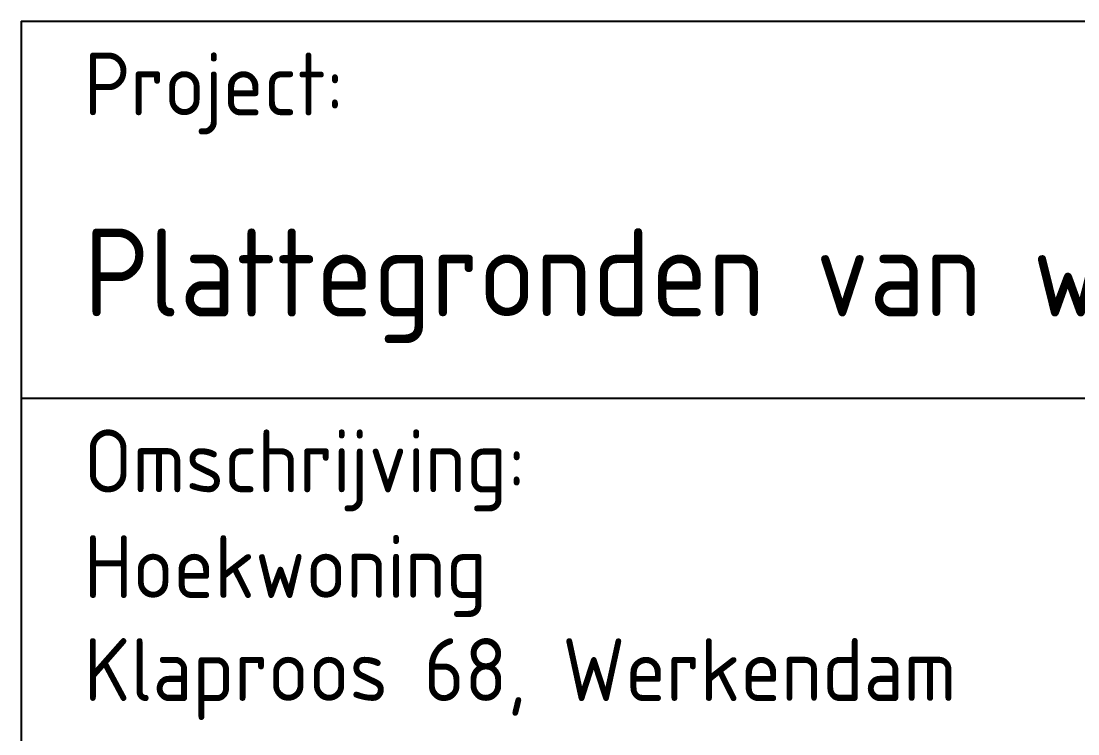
# Model space of a CAD drawing. Header units: millimetres. Extents: x -6000 to 67338, y -125 to 21000.
# Drawn here: x 11700 to 15907, y 2665 to 5500 of the extents above; entities that cross this region are included whole.
import ezdxf
from ezdxf.enums import TextEntityAlignment as Align

# ---------------------------------------------------------------- set-up
doc = ezdxf.new("R2010")
doc.units = ezdxf.units.MM
doc.header["$LTSCALE"] = 50
for name, color, linetype in [('00ATT025', 2, 'Continuous'), ('00ATT035', 3, 'Continuous'), ('BL$4----', 7, 'Continuous')]:
    doc.layers.add(name, color=color, linetype=linetype)
doc.styles.add('STABICAD-025', font='ISOCP.SHX', dxfattribs={"height": 125})
doc.styles.add('STABICAD-035', font='ISOCP.SHX', dxfattribs={"height": 175})
doc.styles.add('STABICAD-050', font='ISOCP.SHX', dxfattribs={"height": 250})

# ---------------------------------------------------------------- blocks, each defined once
blk = doc.blocks.new('Title block')
at = {"color": 7, "linetype": 'Continuous'}
for p, q in [((-180, 55), (-180, 10)), ((-180, 55), (-10, 55)), ((-180, 40), (-10, 40))]:
    blk.add_line(p, q, dxfattribs=at)
at = {"linetype": 'Continuous', "style": 'STABICAD-025'}
for s, p in [('Project:', (-177.5, 52.5)), ('Omschrijving:', (-177.5, 37.5))]:
    blk.add_text(s, height=2.5, dxfattribs=at).set_placement(p, align=Align.MIDDLE_LEFT)
at = {"linetype": 'Continuous'}
for tag, height, style, p in [('DW_DISCIPLINE', 2.5, 'STABICAD-025', (-40, 52.5)), ('DW_PHASE', 2.5, 'STABICAD-025', (-40, 47.5)), ('PR_DESCRIPTION', 3.5, 'STABICAD-035', (-177.5, 45)), ('DW_TYPE', 2.5, 'STABICAD-025', (-40, 42.5)), ('DW_DATE', 2.5, 'STABICAD-025', (-40, 37.5)), ('DW_DESCRIPTION', 2.5, 'STABICAD-025', (-177.5, 33.3)), ('DW_INITIALS', 2.5, 'STABICAD-025', (-40, 32.5)), ('DW_DESCRIPTION2', 2.5, 'STABICAD-025', (-177.5, 29.2)), ('DW_SCALE', 2.5, 'STABICAD-025', (-40, 27.5)), ('DW_PAPERSIZE', 5, 'STABICAD-050', (-41.5, 15)), ('MOD_CODE_', 5, 'STABICAD-050', (-24.5, 15))]:
    blk.add_attdef(tag, text='', height=height, dxfattribs=dict(at, style=style)).set_placement(p, align=Align.MIDDLE_LEFT)
at = {"linetype": 'Continuous', "style": 'STABICAD-025'}
blk.add_attdef('DW_NAME', text='', height=2.5, dxfattribs=at).set_placement((-12.5, 3.75), align=Align.RIGHT)

msp = doc.modelspace()

# ---------------------------------------------------------------- block references
at = {"layer": 'BL$4----'}
ref = msp.add_blockref('Title block', (29700, 0), dxfattribs=dict(at, xscale=100, yscale=100, zscale=100))
ref.add_attrib('PR_DESCRIPTION', 'Plattegronden van woningen', dxfattribs={"layer": '00ATT035', "linetype": 'Continuous', "height": 350, "style": 'STABICAD-035'}).set_placement((11950, 4500), align=Align.MIDDLE_LEFT)
ref.add_attrib('DW_DESCRIPTION2', 'Klaproos 68, Werkendam', dxfattribs={"layer": '00ATT025', "linetype": 'Continuous', "height": 250, "style": 'STABICAD-025'}).set_placement((11950, 2920), align=Align.MIDDLE_LEFT)
ref.add_attrib('DW_DESCRIPTION', 'Hoekwoning', dxfattribs={"layer": '00ATT025', "linetype": 'Continuous', "height": 250, "style": 'STABICAD-025'}).set_placement((11950, 3330), align=Align.MIDDLE_LEFT)

doc.saveas('drawing.dxf')
